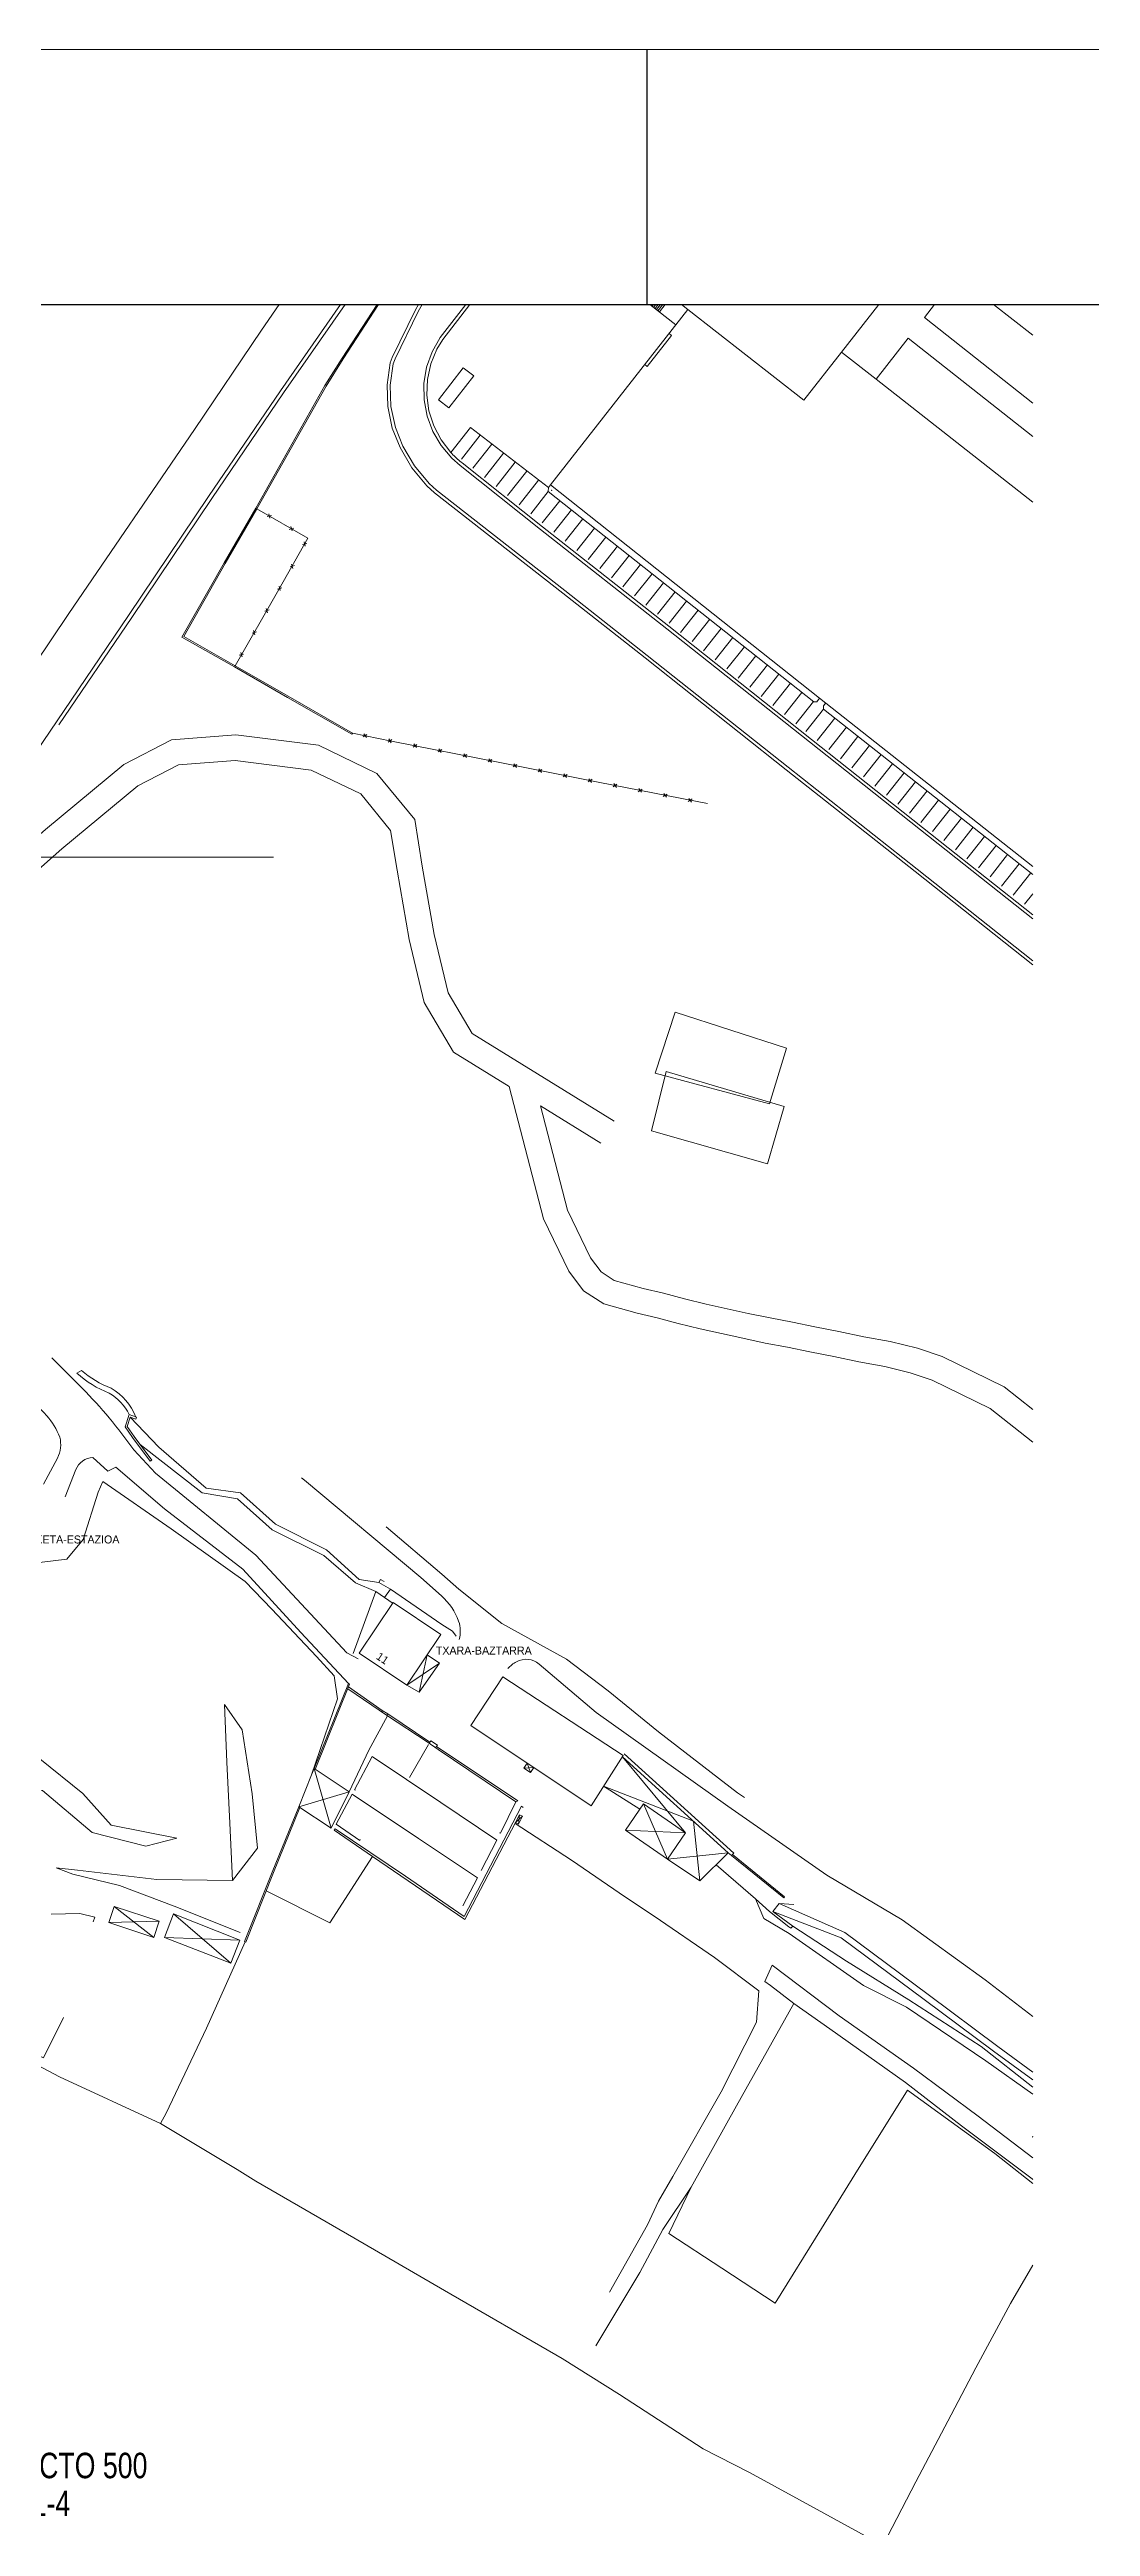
# Model space of a CAD drawing. Header units: millimetres. Extents: x 563164 to 564847, y 4765050 to 4766444.
# Drawn here: x 564312.1 to 564475.4, y 4765849.6 to 4766238.2 of the extents above; entities that cross this region are included whole.
import ezdxf

# ---------------------------------------------------------------- set-up
doc = ezdxf.new("R2010")
doc.units = ezdxf.units.MM
for name, color, linetype, lineweight in [('45 Cables y textos existentes - Lehendik dauden kableak eta testuak', 7, 'Continuous', 0), ('58 Formato plano y líneas de solape - Planoaren formatua eta gainjartze-marrak', 7, 'Continuous', 0), ('7 Cartografía - Kartografia', 7, 'Continuous', 0), ('Nivel 52', 7, 'Continuous', 0)]:
    doc.layers.add(name, color=color, linetype=linetype, lineweight=lineweight)
doc.styles.add('StyleArial', font='arial.ttf')
doc.styles.add('Styledgn105', font='dgn105.shx')

msp = doc.modelspace()

# ---------------------------------------------------------------- linework, layer by layer
at = {"layer": '45 Cables y textos existentes - Lehendik dauden kableak eta testuak', "color": 5, "linetype": 'Continuous', "lineweight": 0, "flags": 128}
msp.add_lwpolyline([(564347.2, 4766111.51), (564121.75, 4766111.51), (564101.51, 4766138.56)], dxfattribs=at)
at = {"layer": '58 Formato plano y líneas de solape - Planoaren formatua eta gainjartze-marrak', "color": 7, "linetype": 'Continuous', "lineweight": 30}
msp.add_line((564405.85, 4766198.22), (564405.85, 4766238.22), dxfattribs=at)
at = {"layer": '58 Formato plano y líneas de solape - Planoaren formatua eta gainjartze-marrak', "color": 7, "linetype": 'Continuous', "lineweight": 0, "flags": 128}
msp.add_lwpolyline([(563164.35, 4766238.22), (564846.35, 4766238.22), (564846.35, 4765050.22), (563164.35, 4765050.22), (563164.35, 4766238.22)], dxfattribs=at)
at = {"layer": '58 Formato plano y líneas de solape - Planoaren formatua eta gainjartze-marrak', "color": 7, "linetype": 'Continuous', "lineweight": 30, "flags": 128}
msp.add_lwpolyline([(563204.35, 4765090.22), (563204.35, 4766198.22), (564806.35, 4766198.22), (564806.35, 4765090.22), (564806.35, 4765090.22), (564806.35, 4765090.22), (564806.35, 4765090.22), (564806.35, 4765090.22), (563204.35, 4765090.22)], dxfattribs=at)
at = {"layer": '7 Cartografía - Kartografia', "color": 253, "linetype": 'Continuous', "lineweight": 0, "true_color": 0x9a9a9a}
for p, q in [((564348.32, 4766184.67), (564357.75, 4766198.22)), ((564406.28, 4766198.22), (564410.36, 4766195.03)), ((564406.48, 4766198.22), (564406.4, 4766198.13)), ((564406.85, 4766198.22), (564406.63, 4766197.95)), ((564407.22, 4766198.22), (564406.86, 4766197.77)), ((564407.58, 4766198.22), (564407.09, 4766197.59)), ((564407.95, 4766198.22), (564407.32, 4766197.41)), ((564408.32, 4766198.22), (564407.54, 4766197.23)), ((564408.69, 4766198.22), (564407.77, 4766197.05)), ((564408.57, 4766198.22), (564408.64, 4766198.16)), ((564412.25, 4766197.44), (564430.42, 4766183.2)), ((564466.35, 4766193.38), (564460.17, 4766198.22)), ((564405.86, 4766188.48), (564409.67, 4766193.34)), ((564409.28, 4766193.65), (564409.67, 4766193.34)), ((564405.47, 4766188.78), (564405.86, 4766188.48)), ((564436.33, 4766190.74), (564430.42, 4766183.2)), ((564466.35, 4766167.22), (564441.75, 4766186.5)), ((564376.71, 4766173.96), (564379.67, 4766177.7)), ((564378.52, 4766172.53), (564381.5, 4766176.29)), ((564380.33, 4766171.09), (564383.33, 4766174.88)), ((564382.14, 4766169.66), (564385.16, 4766173.48)), ((564383.95, 4766168.23), (564386.99, 4766172.07)), ((564385.76, 4766166.8), (564388.81, 4766170.66)), ((564387.57, 4766165.37), (564390.33, 4766168.86)), ((564352.62, 4766161.53), (564344.61, 4766166.17)), ((564346.93, 4766165.12), (564346.24, 4766164.94)), ((564346.49, 4766165.37), (564346.67, 4766164.69)), ((564389.38, 4766163.94), (564392.14, 4766167.43)), ((564391.19, 4766162.5), (564393.95, 4766166)), ((564392.99, 4766161.07), (564395.76, 4766164.57)), ((564348.07, 4766153.47), (564352.62, 4766161.53)), ((564350.39, 4766163.11), (564349.7, 4766162.93)), ((564349.95, 4766163.36), (564350.13, 4766162.68)), ((564352.45, 4766160.73), (564351.77, 4766160.54)), ((564352.21, 4766160.29), (564352.02, 4766160.97)), ((564394.8, 4766159.64), (564397.57, 4766163.13)), ((564396.61, 4766158.21), (564399.38, 4766161.7)), ((564350.49, 4766157.25), (564349.81, 4766157.06)), ((564350.24, 4766156.81), (564350.05, 4766157.49)), ((564398.42, 4766156.78), (564401.19, 4766160.27)), ((564400.23, 4766155.34), (564403, 4766158.84)), ((564402.04, 4766153.91), (564404.81, 4766157.41)), ((564341.19, 4766141.53), (564348.07, 4766153.47)), ((564348.52, 4766153.76), (564347.84, 4766153.57)), ((564348.28, 4766153.33), (564348.09, 4766154.01)), ((564403.85, 4766152.48), (564406.62, 4766155.98)), ((564405.66, 4766151.05), (564408.42, 4766154.54)), ((564407.47, 4766149.62), (564410.23, 4766153.11)), ((564346.53, 4766150.29), (564345.85, 4766150.11)), ((564346.28, 4766149.86), (564346.09, 4766150.54)), ((564409.28, 4766148.19), (564412.04, 4766151.68)), ((564411.09, 4766146.75), (564413.85, 4766150.25)), ((564412.89, 4766145.32), (564415.66, 4766148.82)), ((564344.53, 4766146.83), (564343.85, 4766146.64)), ((564344.28, 4766146.39), (564344.1, 4766147.08)), ((564414.7, 4766143.89), (564417.47, 4766147.39)), ((564416.51, 4766142.46), (564419.28, 4766145.95)), ((564342.53, 4766143.36), (564341.85, 4766143.18)), ((564342.29, 4766142.93), (564342.1, 4766143.61)), ((564418.32, 4766141.03), (564421.09, 4766144.52)), ((564420.13, 4766139.59), (564422.9, 4766143.09)), ((564421.94, 4766138.16), (564424.71, 4766141.66)), ((564423.75, 4766136.73), (564426.52, 4766140.23)), ((564425.56, 4766135.3), (564428.32, 4766138.79)), ((564427.37, 4766133.87), (564430.13, 4766137.36)), ((564429.18, 4766132.44), (564431.94, 4766135.93)), ((564430.73, 4766131.22), (564433.5, 4766134.72)), ((564432.54, 4766129.79), (564435.31, 4766133.3)), ((564359.53, 4766130.78), (564359.63, 4766130.95)), ((564361.3, 4766130.36), (564361.89, 4766130.75)), ((564361.79, 4766130.26), (564361.4, 4766130.85)), ((564365.21, 4766129.56), (564365.8, 4766129.95)), ((564365.7, 4766129.46), (564365.31, 4766130.05)), ((564434.35, 4766128.37), (564437.11, 4766131.87)), ((564436.15, 4766126.94), (564438.92, 4766130.44)), ((564369.14, 4766128.78), (564369.73, 4766129.17)), ((564369.63, 4766128.68), (564369.24, 4766129.27)), ((564373.06, 4766128), (564373.65, 4766128.39)), ((564373.55, 4766127.9), (564373.16, 4766128.49)), ((564376.99, 4766127.22), (564377.57, 4766127.61)), ((564377.48, 4766127.12), (564377.08, 4766127.71)), ((564380.91, 4766126.44), (564381.5, 4766126.83)), ((564381.4, 4766126.34), (564381.01, 4766126.93)), ((564384.83, 4766125.66), (564385.42, 4766126.05)), ((564385.32, 4766125.56), (564384.93, 4766126.15)), ((564437.96, 4766125.51), (564440.73, 4766129.02)), ((564439.77, 4766124.09), (564442.53, 4766127.59)), ((564441.57, 4766122.66), (564444.34, 4766126.16)), ((564388.75, 4766124.88), (564389.34, 4766125.27)), ((564389.25, 4766124.78), (564388.85, 4766125.37)), ((564392.68, 4766124.1), (564393.27, 4766124.49)), ((564393.17, 4766124), (564392.78, 4766124.59)), ((564396.6, 4766123.31), (564397.19, 4766123.71)), ((564397.09, 4766123.22), (564396.7, 4766123.8)), ((564400.53, 4766122.54), (564401.11, 4766122.93)), ((564401.02, 4766122.44), (564400.62, 4766123.03)), ((564404.45, 4766121.77), (564405.04, 4766122.17)), ((564404.94, 4766121.67), (564404.55, 4766122.26)), ((564443.38, 4766121.23), (564446.15, 4766124.74)), ((564445.18, 4766119.81), (564447.95, 4766123.31)), ((564446.99, 4766118.38), (564449.76, 4766121.88)), ((564408.38, 4766121), (564408.96, 4766121.4)), ((564408.87, 4766120.91), (564408.47, 4766121.49)), ((564412.3, 4766120.23), (564412.89, 4766120.63)), ((564412.79, 4766120.14), (564412.4, 4766120.72)), ((564448.8, 4766116.95), (564451.57, 4766120.46)), ((564450.6, 4766115.53), (564453.37, 4766119.03)), ((564452.41, 4766114.1), (564455.18, 4766117.6)), ((564454.22, 4766112.67), (564456.98, 4766116.18)), ((564456.02, 4766111.25), (564458.79, 4766114.75)), ((564457.83, 4766109.82), (564460.6, 4766113.32)), ((564459.64, 4766108.39), (564462.4, 4766111.9)), ((564461.44, 4766106.97), (564464.21, 4766110.47)), ((564463.25, 4766105.54), (564466.02, 4766109.04)), ((564465.06, 4766104.11), (564466.35, 4766105.75)), ((564360.68, 4765986.58), (564365.99, 4765994.53)), ((564365.58, 4765996.66), (564364.66, 4765995.31)), ((564365.99, 4765994.53), (564373.47, 4765989.53)), ((564373.47, 4765989.53), (564368.16, 4765981.58)), ((564368.16, 4765981.58), (564360.68, 4765986.58)), ((564371.35, 4765986.35), (564370.1, 4765980.45)), ((564371.35, 4765986.35), (564373.29, 4765985.05)), ((564368.16, 4765981.58), (564373.29, 4765985.05)), ((564373.29, 4765985.05), (564370.1, 4765980.45)), ((564378.16, 4765975.24), (564383.21, 4765982.87)), ((564383.21, 4765982.87), (564402.09, 4765970.56)), ((564364.29, 4765977.62), (564358.99, 4765981.3)), ((564370.1, 4765980.45), (564368.16, 4765981.58)), ((564371.76, 4765972.65), (564365.14, 4765977.09)), ((564397.05, 4765962.64), (564378.16, 4765975.24)), ((564368.57, 4765967.08), (564371.54, 4765972.26)), ((564402.09, 4765970.56), (564397.05, 4765962.64)), ((564401.95, 4765970.34), (564411.84, 4765958.41)), ((564401.95, 4765970.34), (564418.56, 4765955.26)), ((564351.2, 4765962.5), (564353.2, 4765967.5)), ((564353.2, 4765967.5), (564353.59, 4765968.47)), ((564356.27, 4765959.15), (564353.59, 4765968.47)), ((564353.59, 4765968.47), (564359.08, 4765964.84)), ((564386.51, 4765968.56), (564387.03, 4765969.33)), ((564386.51, 4765968.56), (564388.05, 4765968.65)), ((564387.53, 4765967.88), (564386.51, 4765968.56)), ((564387.53, 4765967.88), (564387.03, 4765969.33)), ((564388.05, 4765968.65), (564387.53, 4765967.88)), ((564351.2, 4765962.5), (564359.08, 4765964.84)), ((564356.27, 4765959.15), (564351.2, 4765962.5)), ((564359.08, 4765964.84), (564356.27, 4765959.15)), ((564413.09, 4765960.23), (564399.01, 4765965.72)), ((564399.01, 4765965.72), (564404.68, 4765962.11)), ((564402.42, 4765958.82), (564405.25, 4765962.94)), ((564405.25, 4765962.94), (564409.01, 4765954.29)), ((564405.25, 4765962.94), (564411.84, 4765958.41)), ((564385.83, 4765961.25), (564385.19, 4765960.02)), ((564385.19, 4765960.02), (564386.3, 4765961.01)), ((564385.19, 4765960.02), (564385.66, 4765959.78)), ((564385.83, 4765961.25), (564385.66, 4765959.78)), ((564385.66, 4765959.78), (564386.3, 4765961.01)), ((564386.3, 4765961.01), (564385.83, 4765961.25)), ((564411.84, 4765958.41), (564402.42, 4765958.82)), ((564409.01, 4765954.29), (564402.42, 4765958.82)), ((564411.84, 4765958.41), (564409.01, 4765954.29)), ((564413.09, 4765960.23), (564414.09, 4765950.85)), ((564409.01, 4765954.29), (564418.56, 4765955.26)), ((564418.56, 4765955.26), (564414.09, 4765950.85)), ((564414.09, 4765950.85), (564409.01, 4765954.29)), ((564321.41, 4765944.32), (564322.22, 4765946.85)), ((564322.22, 4765946.85), (564329.26, 4765944.53)), ((564328.45, 4765942), (564322.22, 4765946.85)), ((564321.41, 4765944.32), (564329.26, 4765944.53)), ((564328.45, 4765942), (564321.41, 4765944.32)), ((564329.26, 4765944.53), (564328.45, 4765942)), ((564331.54, 4765945.71), (564330.14, 4765941.98)), ((564340.55, 4765937.96), (564331.54, 4765945.71)), ((564341.93, 4765941.54), (564331.54, 4765945.71)), ((564330.14, 4765941.98), (564341.93, 4765941.54)), ((564330.14, 4765941.98), (564340.55, 4765937.96)), ((564340.55, 4765937.96), (564341.93, 4765941.54)), ((564466.35, 4765910.8), (564466.29, 4765910.7)), ((564466.29, 4765910.7), (564466.35, 4765910.7)), ((564466.29, 4765910.7), (564466.35, 4765910.66))]:
    msp.add_line(p, q, dxfattribs=at)
at = {"layer": '7 Cartografía - Kartografia', "color": 253, "linetype": 'Continuous', "lineweight": 0, "true_color": 0x9a9a9a, "flags": 128}
for points in [[(564313.56, 4766132.24), (564324.97, 4766149.08), (564337.53, 4766167.75), (564348.81, 4766184.33), (564358.48, 4766198.22)], [(564334.82, 4766178.62), (564345.35, 4766194.17), (564348.1, 4766198.22)], [(564357.98, 4766189.8), (564363.48, 4766198.22)], [(564358.15, 4766189.69), (564363.72, 4766198.22)], [(564369.97, 4766198.22), (564369.48, 4766197.39), (564365.83, 4766189.89), (564365.52, 4766189.04), (564365.03, 4766185.63), (564365.15, 4766182.19), (564365.86, 4766178.82), (564367.07, 4766175.78), (564368.92, 4766172.58), (564371.3, 4766169.76), (564372.47, 4766168.68), (564392.61, 4766152.92), (564405.52, 4766142.77), (564427.65, 4766125.21), (564447.91, 4766109.24), (564466.35, 4766094.62)], [(564370.56, 4766198.22), (564369.91, 4766197.14), (564366.3, 4766189.71), (564366, 4766188.9), (564365.53, 4766185.57), (564365.65, 4766182.22), (564366.35, 4766178.94), (564367.52, 4766175.99), (564369.33, 4766172.88), (564371.65, 4766170.12), (564372.79, 4766169.06), (564392.92, 4766153.32), (564405.83, 4766143.16), (564427.96, 4766125.6), (564448.22, 4766109.63), (564466.35, 4766095.25)], [(564377.38, 4766198.22), (564373.38, 4766193.04), (564372.11, 4766190.8), (564371.24, 4766188.37), (564370.82, 4766185.83), (564370.84, 4766183.25), (564371.31, 4766180.72), (564372.21, 4766178.31), (564373.51, 4766176.09), (564375.18, 4766174.12), (564376.52, 4766172.96), (564389.13, 4766162.92), (564408.91, 4766147.34), (564431.32, 4766129.57), (564451.49, 4766113.57), (564466.35, 4766101.82)], [(564390.34, 4766169.49), (564378.12, 4766178.9), (564375.03, 4766175), (564373.51, 4766176.96), (564372.36, 4766179.16), (564371.6, 4766181.53), (564371.27, 4766183.99), (564371.37, 4766186.47), (564371.9, 4766188.89), (564372.84, 4766191.19), (564373.78, 4766192.75), (564378.01, 4766198.22)], [(564411.25, 4766198.22), (564412.25, 4766197.44), (564390.69, 4766169.93), (564432.9, 4766136.45), (564466.35, 4766110.03)], [(564436.33, 4766190.74), (564442.19, 4766198.22)], [(564450.93, 4766198.22), (564449.34, 4766196.19), (564466.35, 4766182.76)], [(564436.33, 4766190.74), (564441.75, 4766186.5), (564446.8, 4766192.95), (564466.35, 4766177.51)], [(564359.53, 4766130.78), (564349.4, 4766136.57), (564341.09, 4766141.36), (564332.85, 4766146.03), (564339.47, 4766157.69), (564344.44, 4766166.27), (564355.3, 4766185.49), (564357.98, 4766189.8)], [(564359.63, 4766130.95), (564349.5, 4766136.74), (564341.19, 4766141.54), (564333.13, 4766146.1), (564339.65, 4766157.6), (564344.61, 4766166.17), (564355.47, 4766185.39), (564358.15, 4766189.69)], [(564377, 4766188.27), (564373.1, 4766183.24), (564374.72, 4766181.98), (564378.63, 4766187.01), (564377, 4766188.27)], [(564290.97, 4766095.9), (564290.87, 4766099.84), (564324.47, 4766149.42), (564337.03, 4766168.09), (564348.32, 4766184.66)], [(564266.44, 4766077.24), (564315.12, 4766149.73), (564334.82, 4766178.62)], [(564375.03, 4766175), (564375.2, 4766174.82), (564375.37, 4766174.64), (564375.55, 4766174.46), (564375.73, 4766174.29), (564375.91, 4766174.12), (564376.09, 4766173.96), (564376.28, 4766173.8), (564376.47, 4766173.64), (564376.67, 4766173.48), (564376.83, 4766173.35), (564389.44, 4766163.31), (564409.22, 4766147.73), (564431.63, 4766129.96), (564451.8, 4766113.96), (564466.35, 4766102.46)], [(564432.9, 4766136.45), (564432.46, 4766135.86), (564432.01, 4766135.87), (564390.33, 4766168.86), (564390.34, 4766169.49), (564390.69, 4766169.93)], [(564466.35, 4766108.75), (564433.5, 4766134.71), (564433.51, 4766135.25), (564433.85, 4766135.69)], [(564290.95, 4766096), (564301.12, 4766106.78), (564311.44, 4766115.84), (564323.72, 4766126.06), (564331.2, 4766129.89), (564341.33, 4766130.67), (564354.27, 4766129.06), (564363.45, 4766124.65), (564369.39, 4766117.4), (564370.55, 4766110.09), (564372.43, 4766099.38), (564374.6, 4766090.23), (564378.39, 4766083.81), (564400.66, 4766070.05)], [(564359.63, 4766130.95), (564365.71, 4766129.71), (564382.73, 4766126.33), (564398.41, 4766123.21), (564415.33, 4766119.9)], [(564466.35, 4766019.71), (564459.68, 4766025), (564450.58, 4766029.41), (564447.11, 4766030.6), (564443.15, 4766031.58), (564439.07, 4766032.31), (564435.13, 4766033.14), (564431.37, 4766033.87), (564427.88, 4766034.61), (564424.38, 4766035.26), (564420.85, 4766036), (564417.51, 4766036.73), (564414.17, 4766037.48), (564410.72, 4766038.31), (564407.4, 4766039.22), (564404.25, 4766039.95), (564399.02, 4766041.4), (564395.86, 4766043.45), (564393.54, 4766046.54), (564389.59, 4766054.72), (564384.17, 4766075.53), (564375.44, 4766080.92), (564370.84, 4766088.71), (564368.51, 4766098.57), (564366.6, 4766109.43), (564365.6, 4766115.7), (564360.91, 4766121.42), (564353.12, 4766125.17), (564341.23, 4766126.65), (564332.3, 4766125.96), (564325.93, 4766122.7), (564314.03, 4766112.79), (564303.9, 4766103.89)], [(564410.25, 4766087.16), (564407.12, 4766077.59), (564425.02, 4766072.78), (564427.73, 4766081.53), (564410.25, 4766087.16)], [(564406.55, 4766068.54), (564408.83, 4766077.89), (564427.35, 4766072.37), (564424.72, 4766063.37), (564406.55, 4766068.54)], [(564466.35, 4766024.82), (564461.83, 4766028.41), (564452.11, 4766033.12), (564448.24, 4766034.45), (564443.98, 4766035.49), (564439.84, 4766036.24), (564435.92, 4766037.07), (564432.16, 4766037.8), (564428.65, 4766038.54), (564425.15, 4766039.19), (564421.68, 4766039.91), (564415.08, 4766041.37), (564411.71, 4766042.18), (564408.39, 4766043.09), (564405.24, 4766043.82), (564400.69, 4766045.09), (564398.63, 4766046.42), (564396.97, 4766048.63), (564393.36, 4766056.11), (564389.09, 4766072.47), (564398.55, 4766066.64)], [(564325.64, 4766023.32), (564325.74, 4766023.6), (564324.57, 4766024.04), (564323.93, 4766022.13), (564325.1, 4766020.42), (564327.87, 4766016.72), (564328.11, 4766016.9)], [(564325.64, 4766023.32), (564324.76, 4766023.65), (564324.26, 4766022.17), (564325.34, 4766020.6), (564328.11, 4766016.9)], [(564324.76, 4766023.65), (564329.23, 4766018.93), (564336.66, 4766012.5), (564342.03, 4766011.75), (564347.55, 4766006.81), (564355.55, 4766002.8), (564360.64, 4765998.16), (564363.76, 4765997.67)], [(564326.32, 4766019.36), (564336.02, 4766011.73), (564341.59, 4766010.8), (564346.99, 4766005.97), (564355.1, 4766001.91), (564360.06, 4765997.63), (564363.25, 4765996.27)], [(564285.63, 4765963.42), (564286.87, 4765967.22), (564287.5, 4765968.91), (564288.4, 4765970.48), (564295.25, 4765982.82), (564297.71, 4765992.17), (564300.82, 4766004.41), (564310.52, 4766000.82), (564314.8, 4766001.34), (564317.34, 4766004.41), (564319.74, 4766011.85), (564320.44, 4766013.55), (564331.19, 4766006.1), (564342.77, 4765997.83), (564346.96, 4765993.48), (564353.96, 4765986.07), (564356.72, 4765983.04)], [(564364.91, 4766006.41), (564373.63, 4765999), (564376.32, 4765996.61), (564383.05, 4765991.26), (564393.17, 4765985.65), (564399.7, 4765980.69), (564407.63, 4765974.23), (564420.03, 4765964.69), (564421.11, 4765963.92)], [(564375.9, 4765989.25), (564375.33, 4765990.06), (564373.62, 4765991.1), (564365.58, 4765996.66), (564363.76, 4765997.67), (564364.01, 4765998.16), (564364.58, 4765997.84)], [(564366, 4765994.4), (564363.25, 4765996.27), (564359.72, 4765986.53)], [(564353.2, 4765967.5), (564357.25, 4765979.43), (564356.72, 4765983.04)], [(564353.76, 4765968.36), (564359.17, 4765981.75), (564358.98, 4765981.82), (564353.59, 4765968.47)], [(564340.78, 4765950.91), (564340.37, 4765959.93), (564339.91, 4765969.51), (564339.56, 4765978.56)], [(564339.56, 4765978.56), (564342.3, 4765974.55), (564343.87, 4765964.53), (564344.69, 4765956), (564340.78, 4765950.91)], [(564382.69, 4765958.4), (564382.83, 4765958.34), (564385.25, 4765963.29), (564373.08, 4765971.46), (564371.32, 4765972.66), (564365.11, 4765976.78), (564358.86, 4765980.99)], [(564359.08, 4765964.84), (564362.18, 4765971.35), (564365.1, 4765976.78)], [(564364.99, 4765976.86), (564365.14, 4765977.09), (564364.29, 4765977.62), (564364.16, 4765977.42)], [(564332.03, 4765957.55), (564321.74, 4765959.6), (564317.3, 4765964.55), (564310.56, 4765969.99), (564300.24, 4765971.54), (564287.5, 4765968.91)], [(564360.06, 4765965.07), (564359.93, 4765965.14), (564362.71, 4765970.36), (564373.45, 4765963.18), (564382.28, 4765957.23), (564379.79, 4765952.48)], [(564371.63, 4765972.45), (564371.88, 4765972.83), (564372.93, 4765972.18), (564372.64, 4765971.75)], [(564385.25, 4765963.29), (564385.54, 4765963.4), (564372.78, 4765971.96)], [(564402.25, 4765970.82), (564419.42, 4765955.23), (564419.22, 4765955), (564419.05, 4765954.82), (564418.56, 4765955.26)], [(564332.03, 4765957.55), (564327.18, 4765956.33), (564318.79, 4765958.45), (564310.97, 4765965.02), (564300.18, 4765967.4), (564295.08, 4765966.94), (564286.87, 4765967.22)], [(564351.2, 4765962.5), (564347.03, 4765952.24), (564342.68, 4765941.34), (564342.86, 4765941.25), (564347.22, 4765952.16), (564351.37, 4765962.38)], [(564386.41, 4765962.37), (564386.13, 4765962.6), (564377.13, 4765945.27), (564367.94, 4765951.6), (564356.91, 4765959.04), (564356.76, 4765958.82), (564362.77, 4765954.71), (564377.26, 4765944.81), (564385.19, 4765960.02)], [(564376.94, 4765946.97), (564379.25, 4765951.32), (564369.99, 4765957.49), (564359.55, 4765964.46), (564357.03, 4765959.74), (564360.75, 4765957.22), (564360.83, 4765957.34)], [(564409.88, 4765904.49), (564417.43, 4765917.77), (564422.98, 4765928.71), (564423.34, 4765933.63), (564416.43, 4765938.82), (564406.94, 4765945.32), (564402.45, 4765948.33), (564393.95, 4765954.09), (564385.13, 4765959.87)], [(564362.77, 4765954.71), (564356.07, 4765944.3), (564346.16, 4765949.23)], [(564419.22, 4765955), (564427.41, 4765948.35), (564427.29, 4765948.19), (564419.05, 4765954.82)], [(564342, 4765942.77), (564331.66, 4765946.91), (564323.06, 4765950.12), (564315.72, 4765951.92), (564313.12, 4765952.93)], [(564313.12, 4765952.93), (564316.46, 4765952.53), (564328.93, 4765951.06), (564340.78, 4765950.91)], [(564416.68, 4765953.4), (564422.84, 4765948.05), (564425.03, 4765946.06), (564428.06, 4765943.67), (564428.38, 4765943.43), (564428.72, 4765943.74), (564425.55, 4765946.08), (564425.55, 4765946.08)], [(564466.35, 4765917.38), (564458.97, 4765922.62), (564446.53, 4765931.07), (564439.79, 4765934.47), (564428.1, 4765942.62), (564424.17, 4765944.94), (564422.84, 4765948.05)], [(564425.55, 4765946.08), (564426.57, 4765947.31), (564428.85, 4765947.18)], [(564466.35, 4765920.86), (564460.86, 4765924.9), (564449.93, 4765933.03), (564436.86, 4765942.74), (564426.57, 4765947.31)], [(564312.33, 4765945.62), (564316.86, 4765945.76), (564319.19, 4765945.15), (564318.93, 4765944.46)], [(564466.35, 4765919.63), (564460.2, 4765924.16), (564449.32, 4765932.24), (564436.26, 4765941.94), (564425.55, 4765946.08)], [(564428.72, 4765943.74), (564437.14, 4765938.26), (564446.92, 4765932.18), (564458.25, 4765924.86), (564466.35, 4765918.48)], [(564287.36, 4765933.03), (564294.75, 4765929.98), (564302.92, 4765925.75), (564313.66, 4765920.1), (564329.48, 4765912.78), (564330.38, 4765914.39), (564336.71, 4765927.76), (564342.77, 4765941.3)], [(564466.35, 4765907.42), (564457.76, 4765913.96), (564447.61, 4765921.5), (564435.98, 4765929.7), (564425.43, 4765937.63), (564424.3, 4765935.09), (564425.17, 4765934.47), (564428.83, 4765931.61), (564434.51, 4765927.67), (564446.36, 4765919.24), (564455.17, 4765912.44), (564466.23, 4765904.12), (564466.35, 4765904.03)], [(564287.89, 4765933.24), (564295.33, 4765930.28), (564303.35, 4765926.64), (564311.16, 4765923.12), (564314.29, 4765929.45)], [(564412.77, 4765902.81), (564419.86, 4765915.57), (564428.83, 4765931.61)], [(564466.35, 4765903.39), (564460.37, 4765908.09), (564446.68, 4765918), (564438.43, 4765904.77), (564433.19, 4765896.29), (564425.92, 4765884.62), (564417.58, 4765890.07), (564409.22, 4765895.52), (564412.77, 4765902.81)], [(564329.48, 4765912.78), (564329.48, 4765912.78), (564341.52, 4765905.57), (564344.47, 4765903.74), (564359.83, 4765894.86), (564374.05, 4765886.6), (564392.49, 4765875.91), (564401.51, 4765870.27), (564414.63, 4765861.76), (564421.9, 4765858.01), (564429.76, 4765853.72), (564442.84, 4765846.55)], [(564399.94, 4765886.3), (564405.88, 4765896.89), (564407.6, 4765900.61), (564409.88, 4765904.49)], [(564397.8, 4765877.92), (564404.67, 4765889.43), (564408.28, 4765896.18), (564412.77, 4765902.81)], [(564442.84, 4765846.55), (564447.98, 4765856.55), (564453.53, 4765867.06), (564457.39, 4765874.47), (564462.84, 4765884.54), (564466.35, 4765890.58)]]:
    msp.add_lwpolyline(points, dxfattribs=at)
for points in [[(564360.52, 4765985.7), (564358.71, 4765986.63), (564344.45, 4766001.97), (564328.7, 4766014.85), (564325.3, 4766018.48), (564325.3, 4766018.48, 0.042012), (564317.21, 4766028.17), (564317.21, 4766028.17), (564312.42, 4766032.96)], [(564324.57, 4766024.04, 0.143224), (564321.46, 4766027.4, -0.088503), (564316.37, 4766030.52), (564316.37, 4766030.52), (564317.08, 4766030.96), (564317.08, 4766030.96, 0.084729), (564321.75, 4766028.15, -0.172241), (564325.62, 4766023.65, -0.172241)], [(564285.15, 4765963.58, 0.006231), (564290.68, 4765989, 0.014616), (564293.15, 4766003.13, -0.002841), (564295.02, 4766015.6, -0.117324), (564298.12, 4766023.19, -0.08388), (564301.6, 4766026.64, -0.331634), (564311.65, 4766023.82, -0.088985), (564313.7, 4766020.49, -0.184419), (564313.31, 4766017.21), (564313.31, 4766017.21), (564311.14, 4766013.09)], [(564314.52, 4766011.14), (564316.22, 4766015.41), (564316.22, 4766015.41, -0.299121), (564318.87, 4766017.28), (564318.87, 4766017.28), (564321.22, 4766015.15), (564322.49, 4766015.79), (564330.13, 4766009.26), (564342.39, 4765999.78), (564351.52, 4765989.82), (564358.98, 4765981.82)], [(564351.64, 4766014.1), (564352.07, 4766013.75), (564370.35, 4765998.46), (564373.58, 4765995.58), (564373.58, 4765995.58, -0.125985), (564376.27, 4765991.6, -0.159261), (564376.34, 4765988.76, -0.159261)], [(564466.35, 4765929.57), (564458.86, 4765935.35), (564445.85, 4765944.74), (564434.02, 4765951.78), (564418.48, 4765962.61), (564397.86, 4765977.26), (564388.9, 4765984.88), (564388.9, 4765984.88, 0.311534), (564385.33, 4765985.24, 0.08301), (564383.98, 4765984.18, 0.08301)]]:
    msp.add_lwpolyline(points, format="xyb", dxfattribs=at)
at = {"layer": '7 Cartografía - Kartografia', "color": 253, "linetype": 'Continuous', "lineweight": 0, "true_color": 0x9a9a9a}
for p in [(564390.86, 4766169.07), (564341.19, 4766141.53), (564359.63, 4766130.95)]:
    msp.add_point(p, dxfattribs=at)

# ---------------------------------------------------------------- texts
at = {"layer": '7 Cartografía - Kartografia', "color": 253, "linetype": 'Continuous', "lineweight": 0, "true_color": 0x9a9a9a, "style": 'Styledgn105'}
for s, p in [('PONPAKETA-ESTAZIOA', (564304.01, 4766003.81)), ('TXARA-BAZTARRA', (564372.69, 4765986.38))]:
    msp.add_text(s, height=1.25, dxfattribs=at).set_placement(p)
msp.add_text('11', height=1.25, rotation=326.2258, dxfattribs=at).set_placement((564363.21, 4765985.78))
at = {"layer": 'Nivel 52', "color": 4, "linetype": 'Continuous', "lineweight": 0, "insert": (564270.73, 4765856.13), "char_height": 4, "width": 120.5816, "attachment_point": 5, "line_spacing_factor": 0.891508, "style": 'StyleArial'}
msp.add_mtext('{\\W0.75;T5-00184 Rabillo 4FO SST 44m 926954 DF A965 - CTO 500\\P16DS12.1 SAL 13-16 # T5-184 A CTO 5 FO 1-4}', dxfattribs=at)

doc.saveas('drawing.dxf')
